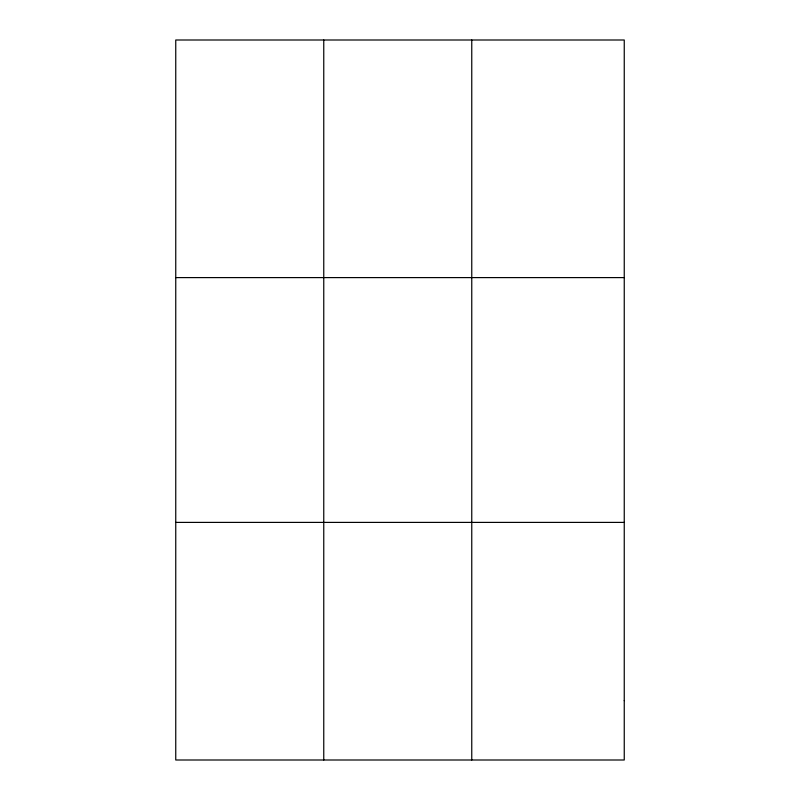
<?xml version="1.0" encoding="UTF-8"?>
<svg xmlns="http://www.w3.org/2000/svg" width="800" height="800" viewBox="0 0 800 800"><rect width="100%" height="100%" fill="white"/><g stroke="black" fill="none" stroke-linecap="round" stroke-linejoin="round"><path stroke-width="1.2" d="M323.76 760L323.76 40M471.76 760L471.76 40M175.75 277.6L624.25 277.6M175.75 522.4L624.25 522.4M624.25 700.6L624.25 760L175.75 760L175.75 40L624.25 40L624.25 700.6"/></g></svg>
